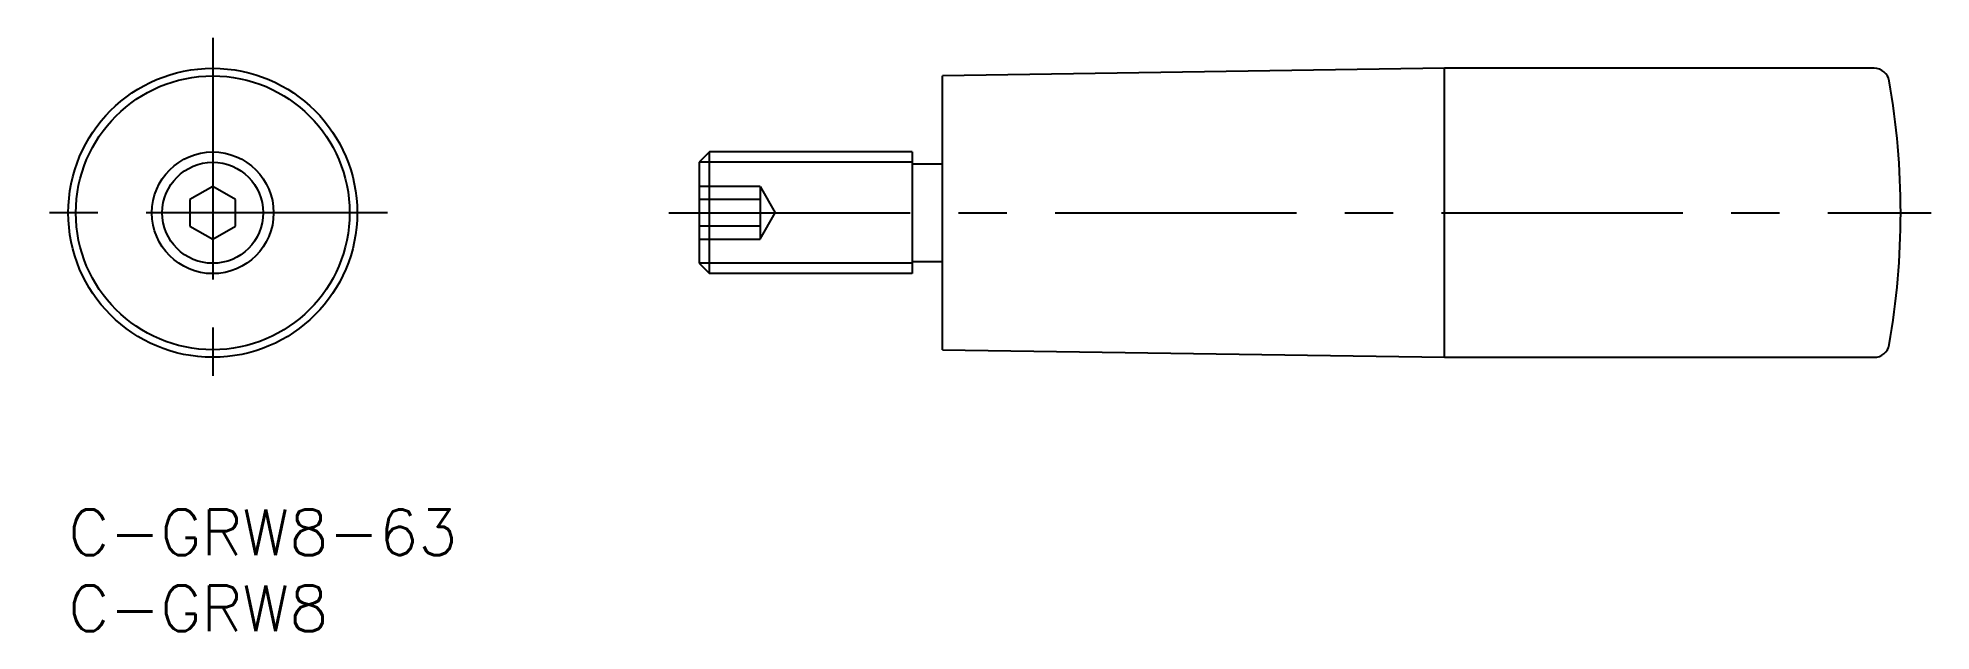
# Model space of a CAD drawing. Extents: x -2 to 122, y -8 to 31.
import ezdxf

# ---------------------------------------------------------------- set-up
doc = ezdxf.new("R2010")
doc.units = 0
doc.header["$LTSCALE"] = 0.5
doc.linetypes.add('CENTER', pattern=[50.8, 31.75, -6.35, 6.35, -6.35])
doc.linetypes.add('DASHED', pattern=[19.05, 12.7, -6.35])
for name, color, linetype in [('MSM_CENTER', 1, 'CENTER'), ('MSM_CONTINUOUS', 7, 'CONTINUOUS'), ('MSM_DASHED', 4, 'DASHED'), ('MSM_NARROW', 5, 'CONTINUOUS'), ('MSM_PART_NUMBER', 7, 'CONTINUOUS')]:
    doc.layers.add(name, color=color, linetype=linetype)
doc.styles.get("Standard").update_dxf_attribs({"font": 'txt.shx', "height": 3, "bigfont": 'bigfont.shx'})

# ---------------------------------------------------------------- blocks, each defined once
blk = doc.blocks.new('*U4')
at = {"layer": 'MSM_PART_NUMBER'}
blk.add_text('C-GRW8-63', height=3, dxfattribs=at).set_placement((0, -3))
blk = doc.blocks.new('*U5')
at = {"layer": 'MSM_PART_NUMBER'}
blk.add_text('C-GRW8', height=3, dxfattribs=at).set_placement((0, -8))

msp = doc.modelspace()

# ---------------------------------------------------------------- linework, layer by layer
at = {"layer": 'MSM_CENTER'}
for p, q in [((9.5, 31), (9.5, 8)), ((21, 19.5), (-2, 19.5)), ((39.49, 19.5), (122.49, 19.5))]:
    msp.add_line(p, q, dxfattribs=at)
at = {"layer": 'MSM_CONTINUOUS'}
for p, q in [((90.49, 29), (57.49, 28.5)), ((118.75, 29), (90.49, 29)), ((90.49, 10), (90.49, 29)), ((57.49, 10.5), (57.49, 28.5)), ((42.17, 23.5), (41.49, 22.82)), ((41.49, 22.82), (41.49, 16.18)), ((55.49, 23.5), (42.17, 23.5)), ((42.17, 15.5), (42.17, 23.5)), ((55.49, 23.5), (55.49, 15.5)), ((57.49, 22.7), (55.49, 22.7)), ((9.5, 21.23), (8, 20.37)), ((11, 20.37), (9.5, 21.23)), ((8, 20.37), (8, 18.63)), ((11, 18.63), (11, 20.37)), ((8, 18.63), (9.5, 17.77)), ((9.5, 17.77), (11, 18.63)), ((55.49, 16.3), (57.49, 16.3)), ((41.49, 16.18), (42.17, 15.5)), ((55.49, 15.5), (42.17, 15.5)), ((57.49, 10.5), (90.49, 10)), ((90.49, 10), (118.75, 10))]:
    msp.add_line(p, q, dxfattribs=at)
for radius in [9.5, 9, 4]:
    msp.add_circle((9.5, 19.5), radius, dxfattribs=at)
for centre, radius, start, end in [((118.75, 28), 1, 9.9896, 90), ((70.49, 19.5), 50, 350.0104, 9.9896), ((118.75, 11), 1, 270, 350.0104)]:
    msp.add_arc(centre, radius, start, end, dxfattribs=at)
at = {"layer": 'MSM_DASHED'}
for p, q in [((45.49, 21.23), (41.49, 21.23)), ((45.49, 21.23), (45.49, 17.77)), ((45.49, 21.23), (46.49, 19.5)), ((45.49, 20.37), (41.49, 20.37)), ((45.49, 17.77), (46.49, 19.5)), ((45.49, 18.63), (41.49, 18.63)), ((41.49, 17.77), (45.49, 17.77))]:
    msp.add_line(p, q, dxfattribs=at)
at = {"layer": 'MSM_NARROW'}
for p, q in [((55.49, 22.82), (41.49, 22.82)), ((55.49, 16.18), (41.49, 16.18))]:
    msp.add_line(p, q, dxfattribs=at)
msp.add_circle((9.5, 19.5), 3.32, dxfattribs=at)

# ---------------------------------------------------------------- block references
at = {"layer": 'MSM_CONTINUOUS'}
for name in ['*U4', '*U5']:
    msp.add_blockref(name, (0, 0), dxfattribs=at)

doc.saveas('drawing.dxf')
